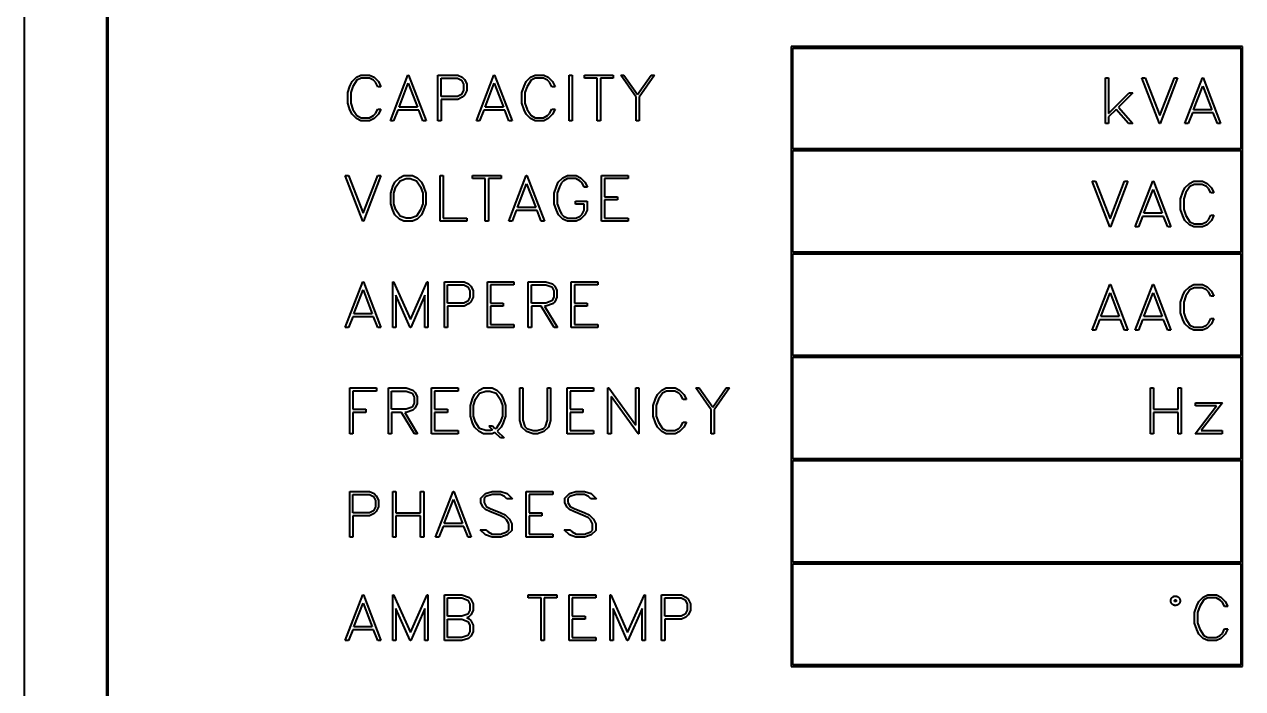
# Model space of a CAD drawing. Header units: millimetres. Extents: x 0 to 5887, y 0 to 4158.
# Drawn here: x 4917 to 4991.1, y 1645.1 to 1685.5 of the extents above; entities that cross this region are included whole.
import ezdxf

# ---------------------------------------------------------------- set-up
doc = ezdxf.new("R2010")
doc.units = ezdxf.units.MM
doc.header["$LTSCALE"] = 7
doc.layers.add('가시적인 것(ISO)', color=3, linetype='Continuous', lineweight=40)

msp = doc.modelspace()

# ---------------------------------------------------------------- linework, layer by layer
at = {"layer": '가시적인 것(ISO)'}
for p, q in [((4917.0357, 1605.9081), (4917.0357, 1725.9081)), ((4922.0357, 1717.5131), (4922.0357, 1614.3032)), ((4922.1357, 1614.4021), (4922.1357, 1717.4142)), ((4963.6474, 1684.1569), (4963.6474, 1646.4359)), ((4991.1004, 1684.1569), (4963.6474, 1684.1569)), ((4963.7474, 1677.9201), (4963.7474, 1684.0569)), ((4963.7474, 1684.0569), (4991.0004, 1684.0569)), ((4991.0004, 1684.0569), (4991.0004, 1677.9201)), ((4991.1004, 1646.4359), (4991.1004, 1684.1569)), ((4936.8259, 1681.7454), (4936.9553, 1682.0146)), ((4936.9553, 1682.0146), (4937.2219, 1682.2787)), ((4937.2581, 1682.1026), (4937.0071, 1681.7195)), ((4937.2219, 1682.2787), (4937.4911, 1682.4133)), ((4937.5066, 1682.2243), (4937.2581, 1682.1026)), ((4937.4911, 1682.4133), (4938.0243, 1682.4133)), ((4938.0114, 1682.2243), (4937.5066, 1682.2243)), ((4938.2573, 1682.0975), (4938.0114, 1682.2243)), ((4938.0243, 1682.4133), (4938.2961, 1682.2787)), ((4938.3815, 1681.9758), (4938.2573, 1682.0975)), ((4938.2961, 1682.2787), (4938.5627, 1682.012)), ((4938.5627, 1682.012), (4938.7155, 1681.704)), ((4939.2927, 1679.6306), (4940.3566, 1682.4133)), ((4940.3566, 1682.4133), (4940.3954, 1682.4133)), ((4940.3954, 1682.4133), (4941.4567, 1679.6306)), ((4942.1814, 1682.4133), (4943.3851, 1682.4133)), ((4942.1814, 1679.6306), (4942.1814, 1682.4133)), ((4942.3704, 1682.2243), (4943.3695, 1682.2243)), ((4942.3704, 1681.1164), (4942.3704, 1682.2243)), ((4943.3695, 1682.2243), (4943.6155, 1682.1026)), ((4943.3851, 1682.4133), (4943.6569, 1682.2787)), ((4943.6155, 1682.1026), (4943.7371, 1681.8567)), ((4943.6569, 1682.2787), (4943.7941, 1682.1441)), ((4943.7941, 1682.1441), (4943.9261, 1681.8723)), ((4944.5214, 1679.6306), (4945.5853, 1682.4133)), ((4945.5853, 1682.4133), (4945.6241, 1682.4133)), ((4945.6241, 1682.4133), (4946.6854, 1679.6306)), ((4947.4153, 1681.7454), (4947.5448, 1682.0146)), ((4947.5448, 1682.0146), (4947.8114, 1682.2787)), ((4947.8476, 1682.1026), (4947.5965, 1681.7195)), ((4947.8114, 1682.2787), (4948.0806, 1682.4133)), ((4948.0961, 1682.2243), (4947.8476, 1682.1026)), ((4948.0806, 1682.4133), (4948.6138, 1682.4133)), ((4948.6009, 1682.2243), (4948.0961, 1682.2243)), ((4948.8468, 1682.0975), (4948.6009, 1682.2243)), ((4948.6138, 1682.4133), (4948.8856, 1682.2787)), ((4948.971, 1681.9758), (4948.8468, 1682.0975)), ((4948.8856, 1682.2787), (4949.1522, 1682.012)), ((4949.1522, 1682.012), (4949.3049, 1681.704)), ((4950.1565, 1682.4133), (4950.3455, 1682.4133)), ((4950.1565, 1679.6306), (4950.1565, 1682.4133)), ((4950.3455, 1682.4133), (4950.3455, 1679.6306)), ((4951.091, 1682.4133), (4952.833, 1682.4133)), ((4951.091, 1682.2243), (4951.091, 1682.4133)), ((4951.8675, 1682.2243), (4951.091, 1682.2243)), ((4951.8675, 1679.6306), (4951.8675, 1682.2243)), ((4952.833, 1682.2243), (4952.0565, 1682.2243)), ((4952.0565, 1682.2243), (4952.0565, 1679.6306)), ((4952.833, 1682.4133), (4952.833, 1682.2243)), ((4953.2886, 1682.4133), (4953.4905, 1682.4133)), ((4954.223, 1681.075), (4953.2886, 1682.4133)), ((4953.4905, 1682.4133), (4954.3188, 1681.2329)), ((4954.3188, 1681.2329), (4955.1445, 1682.4133)), ((4955.3465, 1682.4133), (4954.412, 1681.075)), ((4955.1445, 1682.4133), (4955.3465, 1682.4133)), ((4982.7646, 1682.2403), (4982.9536, 1682.2403)), ((4982.7646, 1679.4577), (4982.7646, 1682.2403)), ((4982.9536, 1682.2403), (4982.9536, 1680.0763)), ((4984.9778, 1682.2403), (4985.1719, 1682.2403)), ((4986.0416, 1679.4577), (4984.9778, 1682.2403)), ((4985.1719, 1682.2403), (4986.0597, 1679.9573)), ((4986.0597, 1679.9573), (4986.9502, 1682.2403)), ((4987.1417, 1682.2403), (4986.0804, 1679.4577)), ((4986.9502, 1682.2403), (4987.1417, 1682.2403)), ((4987.5921, 1679.4577), (4988.656, 1682.2403)), ((4988.656, 1682.2403), (4988.6948, 1682.2403)), ((4988.6948, 1682.2403), (4989.7561, 1679.4577)), ((4936.6913, 1681.3494), (4936.8259, 1681.7454)), ((4936.6913, 1680.6945), (4936.6913, 1681.3494)), ((4937.0071, 1681.7195), (4936.8802, 1681.3416)), ((4936.8802, 1681.3416), (4936.8802, 1680.7023)), ((4938.5187, 1681.704), (4938.3815, 1681.9758)), ((4938.7155, 1681.704), (4938.5187, 1681.704)), ((4939.813, 1680.4667), (4940.3747, 1681.9111)), ((4940.3747, 1681.9111), (4940.9364, 1680.4667)), ((4943.7371, 1681.484), (4943.6155, 1681.2381)), ((4943.7371, 1681.8567), (4943.7371, 1681.484)), ((4943.9261, 1681.4685), (4943.7941, 1681.1967)), ((4943.9261, 1681.8723), (4943.9261, 1681.4685)), ((4945.0417, 1680.4667), (4945.6034, 1681.9111)), ((4945.6034, 1681.9111), (4946.1651, 1680.4667)), ((4947.2807, 1681.3494), (4947.4153, 1681.7454)), ((4947.2807, 1680.6945), (4947.2807, 1681.3494)), ((4947.5965, 1681.7195), (4947.4697, 1681.3416)), ((4947.4697, 1681.3416), (4947.4697, 1680.7023)), ((4949.1082, 1681.704), (4948.971, 1681.9758)), ((4949.3049, 1681.704), (4949.1082, 1681.704)), ((4982.9536, 1680.0763), (4984.209, 1681.3317)), ((4984.4212, 1681.3317), (4983.5437, 1680.4542)), ((4984.209, 1681.3317), (4984.4212, 1681.3317)), ((4988.1124, 1680.2938), (4988.6741, 1681.7381)), ((4988.6741, 1681.7381), (4989.2358, 1680.2938)), ((4936.8259, 1680.2985), (4936.6913, 1680.6945)), ((4936.8802, 1680.7023), (4937.0071, 1680.3244)), ((4943.3695, 1681.1164), (4942.3704, 1681.1164)), ((4942.3704, 1680.9275), (4942.3704, 1679.6306)), ((4943.3851, 1680.9275), (4942.3704, 1680.9275)), ((4943.6155, 1681.2381), (4943.3695, 1681.1164)), ((4943.6569, 1681.0621), (4943.3851, 1680.9275)), ((4943.7941, 1681.1967), (4943.6569, 1681.0621)), ((4947.4153, 1680.2985), (4947.2807, 1680.6945)), ((4947.4697, 1680.7023), (4947.5965, 1680.3244)), ((4954.223, 1679.6306), (4954.223, 1681.075)), ((4954.412, 1681.075), (4954.412, 1679.6306)), ((4936.9553, 1680.0293), (4936.8259, 1680.2985)), ((4937.2219, 1679.7652), (4936.9553, 1680.0293)), ((4937.0071, 1680.3244), (4937.2581, 1679.9438)), ((4937.2581, 1679.9438), (4937.5066, 1679.8196)), ((4937.5066, 1679.8196), (4938.0114, 1679.8196)), ((4938.0114, 1679.8196), (4938.2573, 1679.9464)), ((4938.2573, 1679.9464), (4938.3815, 1680.0681)), ((4938.5627, 1680.0319), (4938.2961, 1679.7652)), ((4938.3815, 1680.0681), (4938.5187, 1680.3399)), ((4938.5187, 1680.3399), (4938.7155, 1680.3399)), ((4938.7155, 1680.3399), (4938.5627, 1680.0319)), ((4939.7431, 1680.2778), (4939.4868, 1679.6306)), ((4941.0089, 1680.2778), (4939.7431, 1680.2778)), ((4940.9364, 1680.4667), (4939.813, 1680.4667)), ((4941.2651, 1679.6306), (4941.0089, 1680.2778)), ((4944.9718, 1680.2778), (4944.7156, 1679.6306)), ((4946.2376, 1680.2778), (4944.9718, 1680.2778)), ((4946.1651, 1680.4667), (4945.0417, 1680.4667)), ((4946.4938, 1679.6306), (4946.2376, 1680.2778)), ((4947.5448, 1680.0293), (4947.4153, 1680.2985)), ((4947.8114, 1679.7652), (4947.5448, 1680.0293)), ((4947.5965, 1680.3244), (4947.8476, 1679.9438)), ((4947.8476, 1679.9438), (4948.0961, 1679.8196)), ((4948.0961, 1679.8196), (4948.6009, 1679.8196)), ((4948.6009, 1679.8196), (4948.8468, 1679.9464)), ((4948.8468, 1679.9464), (4948.971, 1680.0681)), ((4949.1522, 1680.0319), (4948.8856, 1679.7652)), ((4948.971, 1680.0681), (4949.1082, 1680.3399)), ((4949.1082, 1680.3399), (4949.3049, 1680.3399)), ((4949.3049, 1680.3399), (4949.1522, 1680.0319)), ((4983.4117, 1680.3248), (4982.9536, 1679.8641)), ((4982.9536, 1679.8641), (4982.9536, 1679.4577)), ((4984.165, 1679.4577), (4983.4117, 1680.3248)), ((4983.5437, 1680.4542), (4984.416, 1679.4577)), ((4988.0425, 1680.1048), (4987.7863, 1679.4577)), ((4989.3083, 1680.1048), (4988.0425, 1680.1048)), ((4989.2358, 1680.2938), (4988.1124, 1680.2938)), ((4989.5645, 1679.4577), (4989.3083, 1680.1048)), ((4937.4911, 1679.6306), (4937.2219, 1679.7652)), ((4938.0243, 1679.6306), (4937.4911, 1679.6306)), ((4938.2961, 1679.7652), (4938.0243, 1679.6306)), ((4939.4868, 1679.6306), (4939.2927, 1679.6306)), ((4941.4567, 1679.6306), (4941.2651, 1679.6306)), ((4942.3704, 1679.6306), (4942.1814, 1679.6306)), ((4944.7156, 1679.6306), (4944.5214, 1679.6306)), ((4946.6854, 1679.6306), (4946.4938, 1679.6306)), ((4948.0806, 1679.6306), (4947.8114, 1679.7652)), ((4948.6138, 1679.6306), (4948.0806, 1679.6306)), ((4948.8856, 1679.7652), (4948.6138, 1679.6306)), ((4950.3455, 1679.6306), (4950.1565, 1679.6306)), ((4952.0565, 1679.6306), (4951.8675, 1679.6306)), ((4954.412, 1679.6306), (4954.223, 1679.6306)), ((4982.9536, 1679.4577), (4982.7646, 1679.4577)), ((4984.416, 1679.4577), (4984.165, 1679.4577)), ((4986.0804, 1679.4577), (4986.0416, 1679.4577)), ((4987.7863, 1679.4577), (4987.5921, 1679.4577)), ((4989.7561, 1679.4577), (4989.5645, 1679.4577)), ((4991.0004, 1677.9201), (4963.7474, 1677.9201)), ((4963.7474, 1671.6333), (4963.7474, 1677.8201)), ((4963.7474, 1677.8201), (4991.0004, 1677.8201)), ((4991.0004, 1677.8201), (4991.0004, 1671.6333)), ((4936.5463, 1676.2994), (4936.7404, 1676.2994)), ((4937.6102, 1673.5168), (4936.5463, 1676.2994)), ((4936.7404, 1676.2994), (4937.6283, 1674.0163)), ((4937.6283, 1674.0163), (4938.5187, 1676.2994)), ((4938.7103, 1676.2994), (4937.649, 1673.5168)), ((4938.5187, 1676.2994), (4938.7103, 1676.2994)), ((4939.5671, 1675.9008), (4939.8363, 1676.1648)), ((4939.8363, 1676.1648), (4940.1055, 1676.2994)), ((4939.8725, 1675.9836), (4940.2478, 1676.1104)), ((4940.1055, 1676.2994), (4940.6387, 1676.2994)), ((4940.2478, 1676.1104), (4940.4989, 1676.1104)), ((4940.4989, 1676.1104), (4940.8742, 1675.9836)), ((4940.6387, 1676.2994), (4940.9105, 1676.1648)), ((4940.9105, 1676.1648), (4941.1771, 1675.9008)), ((4942.3109, 1676.2994), (4942.4998, 1676.2994)), ((4942.3109, 1673.5168), (4942.3109, 1676.2994)), ((4942.4998, 1676.2994), (4942.4998, 1673.7057)), ((4944.2807, 1676.2994), (4946.0227, 1676.2994)), ((4944.2807, 1676.1104), (4944.2807, 1676.2994)), ((4945.0572, 1676.1104), (4944.2807, 1676.1104)), ((4945.0572, 1673.5168), (4945.0572, 1676.1104)), ((4946.0227, 1676.1104), (4945.2462, 1676.1104)), ((4945.2462, 1676.1104), (4945.2462, 1673.5168)), ((4946.0227, 1676.2994), (4946.0227, 1676.1104)), ((4946.4887, 1673.5168), (4947.5525, 1676.2994)), ((4947.5525, 1676.2994), (4947.5914, 1676.2994)), ((4947.5914, 1676.2994), (4948.6526, 1673.5168)), ((4949.4887, 1675.9008), (4949.7786, 1676.1648)), ((4949.7786, 1676.1648), (4950.0478, 1676.2994)), ((4950.0634, 1676.1104), (4949.8149, 1675.9836)), ((4950.0478, 1676.2994), (4950.5811, 1676.2994)), ((4950.5681, 1676.1104), (4950.0634, 1676.1104)), ((4950.814, 1675.9836), (4950.5681, 1676.1104)), ((4950.5811, 1676.2994), (4950.8528, 1676.1648)), ((4950.8528, 1676.1648), (4951.1195, 1675.8982)), ((4952.1238, 1676.2994), (4953.739, 1676.2994)), ((4952.1238, 1673.5168), (4952.1238, 1676.2994)), ((4952.3127, 1676.1104), (4952.3127, 1675.0026)), ((4953.739, 1676.1104), (4952.3127, 1676.1104)), ((4953.739, 1676.2994), (4953.739, 1676.1104)), ((4939.3056, 1675.2355), (4939.4402, 1675.6316)), ((4939.4402, 1675.6316), (4939.5671, 1675.9008)), ((4939.4946, 1675.2278), (4939.6214, 1675.6057)), ((4939.6214, 1675.6057), (4939.8725, 1675.9836)), ((4940.8742, 1675.9836), (4941.1279, 1675.6057)), ((4941.1279, 1675.6057), (4941.2522, 1675.2278)), ((4941.1771, 1675.9008), (4941.3065, 1675.6316)), ((4941.3065, 1675.6316), (4941.4411, 1675.2355)), ((4947.009, 1674.3528), (4947.5707, 1675.7972)), ((4947.5707, 1675.7972), (4948.1324, 1674.3528)), ((4949.248, 1675.2355), (4949.3826, 1675.6316)), ((4949.3826, 1675.6316), (4949.4887, 1675.9008)), ((4949.5638, 1675.6108), (4949.4369, 1675.2278)), ((4949.6932, 1675.8619), (4949.5638, 1675.6108)), ((4949.8149, 1675.9836), (4949.6932, 1675.8619)), ((4950.9383, 1675.8619), (4950.814, 1675.9836)), ((4951.0755, 1675.5901), (4950.9383, 1675.8619)), ((4951.2722, 1675.5901), (4951.0755, 1675.5901)), ((4951.1195, 1675.8982), (4951.2722, 1675.5901)), ((4981.9561, 1675.9535), (4982.1502, 1675.9535)), ((4983.02, 1673.1708), (4981.9561, 1675.9535)), ((4982.1502, 1675.9535), (4983.0381, 1673.6704)), ((4983.0381, 1673.6704), (4983.9285, 1675.9535)), ((4984.1201, 1675.9535), (4983.0588, 1673.1708)), ((4983.9285, 1675.9535), (4984.1201, 1675.9535)), ((4984.5705, 1673.1708), (4985.6343, 1675.9535)), ((4985.0908, 1674.0069), (4985.6525, 1675.4513)), ((4985.6343, 1675.9535), (4985.6732, 1675.9535)), ((4985.6525, 1675.4513), (4986.2142, 1674.0069)), ((4985.6732, 1675.9535), (4986.7344, 1673.1708)), ((4987.4644, 1675.2856), (4987.5938, 1675.5548)), ((4987.5938, 1675.5548), (4987.8604, 1675.8189)), ((4987.8967, 1675.6428), (4987.6456, 1675.2597)), ((4987.8604, 1675.8189), (4988.1296, 1675.9535)), ((4988.1452, 1675.7645), (4987.8967, 1675.6428)), ((4988.1296, 1675.9535), (4988.6629, 1675.9535)), ((4988.6499, 1675.7645), (4988.1452, 1675.7645)), ((4988.8958, 1675.6377), (4988.6499, 1675.7645)), ((4988.6629, 1675.9535), (4988.9347, 1675.8189)), ((4989.0201, 1675.516), (4988.8958, 1675.6377)), ((4988.9347, 1675.8189), (4989.2013, 1675.5522)), ((4989.1573, 1675.2442), (4989.0201, 1675.516)), ((4989.2013, 1675.5522), (4989.354, 1675.2442)), ((4939.3056, 1674.5806), (4939.3056, 1675.2355)), ((4939.4946, 1674.5884), (4939.4946, 1675.2278)), ((4941.2522, 1675.2278), (4941.2522, 1674.5884)), ((4941.4411, 1675.2355), (4941.4411, 1674.5806)), ((4949.248, 1674.5806), (4949.248, 1675.2355)), ((4949.4369, 1675.2278), (4949.4369, 1674.5884)), ((4950.5448, 1674.7437), (4951.2541, 1674.7437)), ((4950.5448, 1674.5547), (4950.5448, 1674.7437)), ((4951.2541, 1674.7437), (4951.2541, 1674.1872)), ((4952.3127, 1675.0026), (4953.0893, 1675.0026)), ((4952.3127, 1674.8136), (4952.3127, 1673.7057)), ((4953.0893, 1674.8136), (4952.3127, 1674.8136)), ((4953.0893, 1675.0026), (4953.0893, 1674.8136)), ((4987.3298, 1674.8896), (4987.4644, 1675.2856)), ((4987.3298, 1674.2347), (4987.3298, 1674.8896)), ((4987.6456, 1675.2597), (4987.5188, 1674.8818)), ((4987.5188, 1674.8818), (4987.5188, 1674.2425)), ((4989.354, 1675.2442), (4989.1573, 1675.2442)), ((4939.4402, 1674.1846), (4939.3056, 1674.5806)), ((4939.5671, 1673.9154), (4939.4402, 1674.1846)), ((4939.6214, 1674.2105), (4939.4946, 1674.5884)), ((4939.8363, 1673.6514), (4939.5671, 1673.9154)), ((4939.8725, 1673.8326), (4939.6214, 1674.2105)), ((4941.1279, 1674.2105), (4940.8742, 1673.8326)), ((4941.1771, 1673.9154), (4940.9105, 1673.6514)), ((4941.2522, 1674.5884), (4941.1279, 1674.2105)), ((4941.3065, 1674.1846), (4941.1771, 1673.9154)), ((4941.4411, 1674.5806), (4941.3065, 1674.1846)), ((4946.9391, 1674.1639), (4946.6828, 1673.5168)), ((4948.2048, 1674.1639), (4946.9391, 1674.1639)), ((4948.1324, 1674.3528), (4947.009, 1674.3528)), ((4948.4611, 1673.5168), (4948.2048, 1674.1639)), ((4949.3826, 1674.1846), (4949.248, 1674.5806)), ((4949.5094, 1673.9154), (4949.3826, 1674.1846)), ((4949.4369, 1674.5884), (4949.5638, 1674.2053)), ((4949.7786, 1673.6514), (4949.5094, 1673.9154)), ((4949.5638, 1674.2053), (4949.6932, 1673.9542)), ((4949.6932, 1673.9542), (4949.8149, 1673.8326)), ((4951.0651, 1674.5547), (4950.5448, 1674.5547)), ((4950.8166, 1673.8326), (4950.9383, 1673.9568)), ((4951.1195, 1673.918), (4950.8528, 1673.6514)), ((4950.9383, 1673.9568), (4951.0651, 1674.2027)), ((4951.0651, 1674.2027), (4951.0651, 1674.5547)), ((4951.2541, 1674.1872), (4951.1195, 1673.918)), ((4986.2142, 1674.0069), (4985.0908, 1674.0069)), ((4987.4644, 1673.8387), (4987.3298, 1674.2347)), ((4987.5188, 1674.2425), (4987.6456, 1673.8646)), ((4987.6456, 1673.8646), (4987.8967, 1673.484)), ((4989.0201, 1673.6083), (4989.1573, 1673.8801)), ((4989.1573, 1673.8801), (4989.354, 1673.8801)), ((4989.354, 1673.8801), (4989.2013, 1673.5721)), ((4937.649, 1673.5168), (4937.6102, 1673.5168)), ((4940.1055, 1673.5168), (4939.8363, 1673.6514)), ((4940.2478, 1673.7057), (4939.8725, 1673.8326)), ((4940.6387, 1673.5168), (4940.1055, 1673.5168)), ((4940.53, 1673.7057), (4940.2478, 1673.7057)), ((4940.8742, 1673.8326), (4940.53, 1673.7057)), ((4940.9105, 1673.6514), (4940.6387, 1673.5168)), ((4943.9261, 1673.5168), (4942.3109, 1673.5168)), ((4942.4998, 1673.7057), (4943.9261, 1673.7057)), ((4943.9261, 1673.7057), (4943.9261, 1673.5168)), ((4945.2462, 1673.5168), (4945.0572, 1673.5168)), ((4946.6828, 1673.5168), (4946.4887, 1673.5168)), ((4948.6526, 1673.5168), (4948.4611, 1673.5168)), ((4950.0478, 1673.5168), (4949.7786, 1673.6514)), ((4949.8149, 1673.8326), (4950.0659, 1673.7057)), ((4950.5836, 1673.5168), (4950.0478, 1673.5168)), ((4950.0659, 1673.7057), (4950.5681, 1673.7057)), ((4950.5681, 1673.7057), (4950.8166, 1673.8326)), ((4950.8528, 1673.6514), (4950.5836, 1673.5168)), ((4953.739, 1673.5168), (4952.1238, 1673.5168)), ((4952.3127, 1673.7057), (4953.739, 1673.7057)), ((4953.739, 1673.7057), (4953.739, 1673.5168)), ((4983.0588, 1673.1708), (4983.02, 1673.1708)), ((4984.7646, 1673.1708), (4984.5705, 1673.1708)), ((4985.0209, 1673.818), (4984.7646, 1673.1708)), ((4986.2866, 1673.818), (4985.0209, 1673.818)), ((4986.5429, 1673.1708), (4986.2866, 1673.818)), ((4986.7344, 1673.1708), (4986.5429, 1673.1708)), ((4987.5938, 1673.5695), (4987.4644, 1673.8387)), ((4987.8604, 1673.3054), (4987.5938, 1673.5695)), ((4988.1296, 1673.1708), (4987.8604, 1673.3054)), ((4987.8967, 1673.484), (4988.1452, 1673.3598)), ((4988.6629, 1673.1708), (4988.1296, 1673.1708)), ((4988.1452, 1673.3598), (4988.6499, 1673.3598)), ((4988.6499, 1673.3598), (4988.8958, 1673.4866)), ((4988.9347, 1673.3054), (4988.6629, 1673.1708)), ((4988.8958, 1673.4866), (4989.0201, 1673.6083)), ((4989.2013, 1673.5721), (4988.9347, 1673.3054)), ((4991.0004, 1671.6333), (4963.7474, 1671.6333)), ((4963.7474, 1665.3464), (4963.7474, 1671.5333)), ((4963.7474, 1671.5333), (4991.0004, 1671.5333)), ((4991.0004, 1671.5333), (4991.0004, 1665.3464)), ((4936.5463, 1667.057), (4937.6102, 1669.8396)), ((4937.6102, 1669.8396), (4937.649, 1669.8396)), ((4937.649, 1669.8396), (4938.7103, 1667.057)), ((4939.4351, 1669.8396), (4939.4816, 1669.8396)), ((4939.4351, 1667.057), (4939.4351, 1669.8396)), ((4939.4816, 1669.8396), (4940.5041, 1667.5488)), ((4940.5041, 1667.5488), (4941.524, 1669.8396)), ((4941.524, 1669.8396), (4941.5706, 1669.8396)), ((4941.5706, 1669.8396), (4941.5706, 1667.057)), ((4942.5697, 1669.8396), (4943.7733, 1669.8396)), ((4942.5697, 1667.057), (4942.5697, 1669.8396)), ((4942.7587, 1669.6506), (4943.7578, 1669.6506)), ((4942.7587, 1668.5428), (4942.7587, 1669.6506)), ((4943.7578, 1669.6506), (4944.0037, 1669.529)), ((4943.7733, 1669.8396), (4944.0451, 1669.705)), ((4944.0037, 1669.529), (4944.1254, 1669.2831)), ((4944.0451, 1669.705), (4944.1823, 1669.5704)), ((4944.1823, 1669.5704), (4944.3143, 1669.2986)), ((4945.1841, 1669.8396), (4946.7993, 1669.8396)), ((4945.1841, 1667.057), (4945.1841, 1669.8396)), ((4945.373, 1669.6506), (4945.373, 1668.5428)), ((4946.7993, 1669.6506), (4945.373, 1669.6506)), ((4946.7993, 1669.8396), (4946.7993, 1669.6506)), ((4947.6716, 1669.8396), (4948.7432, 1669.8396)), ((4947.6716, 1667.057), (4947.6716, 1669.8396)), ((4947.8606, 1669.6506), (4948.7329, 1669.6506)), ((4947.8606, 1668.5428), (4947.8606, 1669.6506)), ((4948.7329, 1669.6506), (4949.1056, 1669.5238)), ((4948.7432, 1669.8396), (4949.1419, 1669.705)), ((4949.1056, 1669.5238), (4949.2273, 1669.2831)), ((4949.1419, 1669.705), (4949.2842, 1669.5704)), ((4949.2842, 1669.5704), (4949.4162, 1669.2986)), ((4950.286, 1669.8396), (4951.9012, 1669.8396)), ((4950.286, 1667.057), (4950.286, 1669.8396)), ((4950.4749, 1669.6506), (4950.4749, 1668.5428)), ((4951.9012, 1669.6506), (4950.4749, 1669.6506)), ((4951.9012, 1669.8396), (4951.9012, 1669.6506)), ((4981.9561, 1666.884), (4983.02, 1669.6666)), ((4983.02, 1669.6666), (4983.0588, 1669.6666)), ((4983.0588, 1669.6666), (4984.1201, 1666.884)), ((4984.5705, 1666.884), (4985.6343, 1669.6666)), ((4985.6343, 1669.6666), (4985.6732, 1669.6666)), ((4985.6732, 1669.6666), (4986.7344, 1666.884)), ((4987.5938, 1669.268), (4987.8604, 1669.532)), ((4987.8604, 1669.532), (4988.1296, 1669.6666)), ((4988.1452, 1669.4777), (4987.8967, 1669.356)), ((4988.1296, 1669.6666), (4988.6629, 1669.6666)), ((4988.6499, 1669.4777), (4988.1452, 1669.4777)), ((4988.8958, 1669.3508), (4988.6499, 1669.4777)), ((4988.6629, 1669.6666), (4988.9347, 1669.532)), ((4988.9347, 1669.532), (4989.2013, 1669.2654)), ((4937.0666, 1667.893), (4937.6283, 1669.3374)), ((4937.6283, 1669.3374), (4938.19, 1667.893)), ((4939.624, 1669.019), (4939.624, 1667.057)), ((4940.4834, 1667.057), (4939.624, 1669.019)), ((4941.3816, 1669.019), (4940.5222, 1667.057)), ((4941.3816, 1667.057), (4941.3816, 1669.019)), ((4944.1254, 1668.9103), (4944.0037, 1668.6644)), ((4944.1254, 1669.2831), (4944.1254, 1668.9103)), ((4944.3143, 1668.8948), (4944.1823, 1668.623)), ((4944.3143, 1669.2986), (4944.3143, 1668.8948)), ((4949.2273, 1668.9103), (4949.1056, 1668.6696)), ((4949.2273, 1669.2831), (4949.2273, 1668.9103)), ((4949.4162, 1668.8948), (4949.2842, 1668.623)), ((4949.4162, 1669.2986), (4949.4162, 1668.8948)), ((4982.4764, 1667.7201), (4983.0381, 1669.1645)), ((4983.0381, 1669.1645), (4983.5998, 1667.7201)), ((4985.0908, 1667.7201), (4985.6525, 1669.1645)), ((4985.6525, 1669.1645), (4986.2142, 1667.7201)), ((4987.3298, 1668.6028), (4987.4644, 1668.9988)), ((4987.4644, 1668.9988), (4987.5938, 1669.268)), ((4987.6456, 1668.9729), (4987.5188, 1668.595)), ((4987.8967, 1669.356), (4987.6456, 1668.9729)), ((4989.0201, 1669.2292), (4988.8958, 1669.3508)), ((4989.1573, 1668.9574), (4989.0201, 1669.2292)), ((4989.354, 1668.9574), (4989.1573, 1668.9574)), ((4989.2013, 1669.2654), (4989.354, 1668.9574)), ((4943.7578, 1668.5428), (4942.7587, 1668.5428)), ((4942.7587, 1668.3538), (4942.7587, 1667.057)), ((4943.7733, 1668.3538), (4942.7587, 1668.3538)), ((4944.0037, 1668.6644), (4943.7578, 1668.5428)), ((4944.0451, 1668.4884), (4943.7733, 1668.3538)), ((4944.1823, 1668.623), (4944.0451, 1668.4884)), ((4945.373, 1668.5428), (4946.1496, 1668.5428)), ((4945.373, 1668.3538), (4945.373, 1667.2459)), ((4946.1496, 1668.3538), (4945.373, 1668.3538)), ((4946.1496, 1668.5428), (4946.1496, 1668.3538)), ((4948.7329, 1668.5428), (4947.8606, 1668.5428)), ((4947.8606, 1668.3538), (4947.8606, 1667.057)), ((4948.4611, 1668.3538), (4947.8606, 1668.3538)), ((4949.2402, 1667.057), (4948.4611, 1668.3538)), ((4948.663, 1668.3538), (4949.4395, 1667.057)), ((4948.7432, 1668.3538), (4948.663, 1668.3538)), ((4949.1056, 1668.6696), (4948.7329, 1668.5428)), ((4949.1419, 1668.4884), (4948.7432, 1668.3538)), ((4949.2842, 1668.623), (4949.1419, 1668.4884)), ((4950.4749, 1668.5428), (4951.2515, 1668.5428)), ((4950.4749, 1668.3538), (4950.4749, 1667.2459)), ((4951.2515, 1668.3538), (4950.4749, 1668.3538)), ((4951.2515, 1668.5428), (4951.2515, 1668.3538)), ((4987.3298, 1667.9479), (4987.3298, 1668.6028)), ((4987.4644, 1667.5518), (4987.3298, 1667.9479)), ((4987.5188, 1668.595), (4987.5188, 1667.9556)), ((4987.5188, 1667.9556), (4987.6456, 1667.5777)), ((4936.9967, 1667.7041), (4936.7404, 1667.057)), ((4938.2625, 1667.7041), (4936.9967, 1667.7041)), ((4938.19, 1667.893), (4937.0666, 1667.893)), ((4938.5187, 1667.057), (4938.2625, 1667.7041)), ((4945.373, 1667.2459), (4946.7993, 1667.2459)), ((4946.7993, 1667.2459), (4946.7993, 1667.057)), ((4950.4749, 1667.2459), (4951.9012, 1667.2459)), ((4951.9012, 1667.2459), (4951.9012, 1667.057)), ((4982.4065, 1667.5311), (4982.1502, 1666.884)), ((4983.6723, 1667.5311), (4982.4065, 1667.5311)), ((4983.5998, 1667.7201), (4982.4764, 1667.7201)), ((4983.9285, 1666.884), (4983.6723, 1667.5311)), ((4985.0209, 1667.5311), (4984.7646, 1666.884)), ((4986.2866, 1667.5311), (4985.0209, 1667.5311)), ((4986.2142, 1667.7201), (4985.0908, 1667.7201)), ((4986.5429, 1666.884), (4986.2866, 1667.5311)), ((4987.5938, 1667.2826), (4987.4644, 1667.5518)), ((4987.8604, 1667.0186), (4987.5938, 1667.2826)), ((4987.6456, 1667.5777), (4987.8967, 1667.1972)), ((4987.8967, 1667.1972), (4988.1452, 1667.073)), ((4988.6499, 1667.073), (4988.8958, 1667.1998)), ((4988.8958, 1667.1998), (4989.0201, 1667.3215)), ((4989.2013, 1667.2852), (4988.9347, 1667.0186)), ((4989.0201, 1667.3215), (4989.1573, 1667.5932)), ((4989.1573, 1667.5932), (4989.354, 1667.5932)), ((4989.354, 1667.5932), (4989.2013, 1667.2852)), ((4936.7404, 1667.057), (4936.5463, 1667.057)), ((4938.7103, 1667.057), (4938.5187, 1667.057)), ((4939.624, 1667.057), (4939.4351, 1667.057)), ((4940.5222, 1667.057), (4940.4834, 1667.057)), ((4941.5706, 1667.057), (4941.3816, 1667.057)), ((4942.7587, 1667.057), (4942.5697, 1667.057)), ((4946.7993, 1667.057), (4945.1841, 1667.057)), ((4947.8606, 1667.057), (4947.6716, 1667.057)), ((4949.4395, 1667.057), (4949.2402, 1667.057)), ((4951.9012, 1667.057), (4950.286, 1667.057)), ((4982.1502, 1666.884), (4981.9561, 1666.884)), ((4984.1201, 1666.884), (4983.9285, 1666.884)), ((4984.7646, 1666.884), (4984.5705, 1666.884)), ((4986.7344, 1666.884), (4986.5429, 1666.884)), ((4988.1296, 1666.884), (4987.8604, 1667.0186)), ((4988.6629, 1666.884), (4988.1296, 1666.884)), ((4988.1452, 1667.073), (4988.6499, 1667.073)), ((4988.9347, 1667.0186), (4988.6629, 1666.884)), ((4991.0004, 1665.3464), (4963.7474, 1665.3464)), ((4963.7474, 1659.0596), (4963.7474, 1665.2464)), ((4963.7474, 1665.2464), (4991.0004, 1665.2464)), ((4991.0004, 1665.2464), (4991.0004, 1659.0596)), ((4936.8207, 1663.3798), (4938.4359, 1663.3798)), ((4936.8207, 1660.5972), (4936.8207, 1663.3798)), ((4938.4359, 1663.1908), (4937.0096, 1663.1908)), ((4937.0096, 1663.1908), (4937.0096, 1662.083)), ((4938.4359, 1663.3798), (4938.4359, 1663.1908)), ((4939.1762, 1663.3798), (4940.2478, 1663.3798)), ((4939.1762, 1660.5972), (4939.1762, 1663.3798)), ((4939.3652, 1663.1908), (4940.2375, 1663.1908)), ((4939.3652, 1662.083), (4939.3652, 1663.1908)), ((4940.2375, 1663.1908), (4940.6102, 1663.064)), ((4940.2478, 1663.3798), (4940.6465, 1663.2452)), ((4940.6102, 1663.064), (4940.7319, 1662.8233)), ((4940.6465, 1663.2452), (4940.7888, 1663.1106)), ((4940.7319, 1662.8233), (4940.7319, 1662.4505)), ((4940.7888, 1663.1106), (4940.9208, 1662.8388)), ((4940.9208, 1662.8388), (4940.9208, 1662.435)), ((4941.7906, 1663.3798), (4943.4058, 1663.3798)), ((4941.7906, 1660.5972), (4941.7906, 1663.3798)), ((4941.9795, 1663.1908), (4941.9795, 1662.083)), ((4943.4058, 1663.1908), (4941.9795, 1663.1908)), ((4943.4058, 1663.3798), (4943.4058, 1663.1908)), ((4944.2833, 1662.712), (4944.4101, 1662.9812)), ((4944.4101, 1662.9812), (4944.6793, 1663.2452)), ((4944.4645, 1662.6861), (4944.7156, 1663.064)), ((4944.6793, 1663.2452), (4944.9485, 1663.3798)), ((4944.7156, 1663.064), (4945.0909, 1663.1908)), ((4944.9485, 1663.3798), (4945.4817, 1663.3798)), ((4945.0909, 1663.1908), (4945.342, 1663.1908)), ((4945.342, 1663.1908), (4945.7173, 1663.064)), ((4945.4817, 1663.3798), (4945.7535, 1663.2452)), ((4945.7173, 1663.064), (4945.971, 1662.6861)), ((4945.7535, 1663.2452), (4946.0202, 1662.9812)), ((4946.0202, 1662.9812), (4946.1496, 1662.712)), ((4947.1539, 1663.3798), (4947.3429, 1663.3798)), ((4947.1539, 1661.3996), (4947.1539, 1663.3798)), ((4947.3429, 1663.3798), (4947.3429, 1661.4099)), ((4948.8416, 1663.3798), (4949.0306, 1663.3798)), ((4948.8416, 1661.4099), (4948.8416, 1663.3798)), ((4949.0306, 1663.3798), (4949.0306, 1661.3996)), ((4950.0297, 1663.3798), (4951.6449, 1663.3798)), ((4950.0297, 1660.5972), (4950.0297, 1663.3798)), ((4950.2187, 1663.1908), (4950.2187, 1662.083)), ((4951.6449, 1663.1908), (4950.2187, 1663.1908)), ((4951.6449, 1663.3798), (4951.6449, 1663.1908)), ((4952.5172, 1663.3798), (4952.5612, 1663.3798)), ((4952.5172, 1660.5972), (4952.5172, 1663.3798)), ((4952.5612, 1663.3798), (4954.2049, 1661.1097)), ((4952.7062, 1662.8673), (4952.7062, 1660.5972)), ((4954.3499, 1660.5972), (4952.7062, 1662.8673)), ((4954.2049, 1663.3798), (4954.3939, 1663.3798)), ((4954.2049, 1661.1097), (4954.2049, 1663.3798)), ((4954.3939, 1663.3798), (4954.3939, 1660.5972)), ((4955.3982, 1662.712), (4955.5276, 1662.9812)), ((4955.5276, 1662.9812), (4955.7943, 1663.2452)), ((4955.8305, 1663.0692), (4955.5794, 1662.6861)), ((4955.7943, 1663.2452), (4956.0635, 1663.3798)), ((4956.079, 1663.1908), (4955.8305, 1663.0692)), ((4956.0635, 1663.3798), (4956.5967, 1663.3798)), ((4956.5837, 1663.1908), (4956.079, 1663.1908)), ((4956.8297, 1663.064), (4956.5837, 1663.1908)), ((4956.5967, 1663.3798), (4956.8685, 1663.2452)), ((4956.9539, 1662.9423), (4956.8297, 1663.064)), ((4956.8685, 1663.2452), (4957.1351, 1662.9786)), ((4957.0911, 1662.6705), (4956.9539, 1662.9423)), ((4957.1351, 1662.9786), (4957.2878, 1662.6705)), ((4957.8547, 1663.3798), (4958.0566, 1663.3798)), ((4958.7891, 1662.0415), (4957.8547, 1663.3798)), ((4958.0566, 1663.3798), (4958.8849, 1662.1994)), ((4958.8849, 1662.1994), (4959.7106, 1663.3798)), ((4959.9125, 1663.3798), (4958.9781, 1662.0415)), ((4959.7106, 1663.3798), (4959.9125, 1663.3798)), ((4985.4897, 1663.3798), (4985.6786, 1663.3798)), ((4985.4897, 1660.5972), (4985.4897, 1663.3798)), ((4985.6786, 1663.3798), (4985.6786, 1662.083)), ((4987.1773, 1663.3798), (4987.3663, 1663.3798)), ((4987.1773, 1662.083), (4987.1773, 1663.3798)), ((4987.3663, 1663.3798), (4987.3663, 1660.5972)), ((4937.0096, 1662.083), (4937.7862, 1662.083)), ((4937.7862, 1662.083), (4937.7862, 1661.894)), ((4940.2375, 1662.083), (4939.3652, 1662.083)), ((4940.6102, 1662.2098), (4940.2375, 1662.083)), ((4940.6465, 1662.0286), (4940.2478, 1661.894)), ((4940.7319, 1662.4505), (4940.6102, 1662.2098)), ((4940.7888, 1662.1632), (4940.6465, 1662.0286)), ((4940.9208, 1662.435), (4940.7888, 1662.1632)), ((4941.9795, 1662.083), (4942.7561, 1662.083)), ((4942.7561, 1662.083), (4942.7561, 1661.894)), ((4944.1487, 1662.3159), (4944.2833, 1662.712)), ((4944.1487, 1661.661), (4944.1487, 1662.3159)), ((4944.3376, 1662.3081), (4944.4645, 1662.6861)), ((4944.3376, 1661.6688), (4944.3376, 1662.3081)), ((4945.971, 1662.6861), (4946.0952, 1662.3081)), ((4946.0952, 1662.3081), (4946.0952, 1661.6688)), ((4946.1496, 1662.712), (4946.2842, 1662.3159)), ((4946.2842, 1662.3159), (4946.2842, 1661.661)), ((4950.2187, 1662.083), (4950.9952, 1662.083)), ((4950.9952, 1662.083), (4950.9952, 1661.894)), ((4955.2636, 1662.3159), (4955.3982, 1662.712)), ((4955.2636, 1661.661), (4955.2636, 1662.3159)), ((4955.5794, 1662.6861), (4955.4526, 1662.3081)), ((4955.4526, 1662.3081), (4955.4526, 1661.6688)), ((4957.2878, 1662.6705), (4957.0911, 1662.6705)), ((4958.7891, 1660.5972), (4958.7891, 1662.0415)), ((4958.9781, 1662.0415), (4958.9781, 1660.5972)), ((4985.6786, 1662.083), (4987.1773, 1662.083)), ((4988.2076, 1660.5972), (4989.5018, 1662.2823)), ((4988.236, 1662.4712), (4989.8797, 1662.4712)), ((4988.236, 1662.2823), (4988.236, 1662.4712)), ((4989.5018, 1662.2823), (4988.236, 1662.2823)), ((4989.8797, 1662.4712), (4988.5855, 1660.7861)), ((4937.0096, 1661.894), (4937.0096, 1660.5972)), ((4937.7862, 1661.894), (4937.0096, 1661.894)), ((4939.3652, 1661.894), (4939.3652, 1660.5972)), ((4939.9657, 1661.894), (4939.3652, 1661.894)), ((4940.7448, 1660.5972), (4939.9657, 1661.894)), ((4940.1676, 1661.894), (4940.9441, 1660.5972)), ((4940.2478, 1661.894), (4940.1676, 1661.894)), ((4941.9795, 1661.894), (4941.9795, 1660.7861)), ((4942.7561, 1661.894), (4941.9795, 1661.894)), ((4944.2833, 1661.265), (4944.1487, 1661.661)), ((4944.4645, 1661.2909), (4944.3376, 1661.6688)), ((4944.7156, 1660.913), (4944.4645, 1661.2909)), ((4945.971, 1661.2909), (4945.7173, 1660.913)), ((4946.0952, 1661.6688), (4945.971, 1661.2909)), ((4946.2842, 1661.661), (4946.1496, 1661.265)), ((4947.2859, 1661.001), (4947.1539, 1661.3996)), ((4947.3429, 1661.4099), (4947.4697, 1661.032)), ((4948.7148, 1661.032), (4948.8416, 1661.4099)), ((4949.0306, 1661.3996), (4948.896, 1661.001)), ((4950.2187, 1661.894), (4950.2187, 1660.7861)), ((4950.9952, 1661.894), (4950.2187, 1661.894)), ((4955.3982, 1661.265), (4955.2636, 1661.661)), ((4955.4526, 1661.6688), (4955.5794, 1661.2909)), ((4955.5794, 1661.2909), (4955.8305, 1660.9104)), ((4956.9539, 1661.0346), (4957.0911, 1661.3064)), ((4957.0911, 1661.3064), (4957.2878, 1661.3064)), ((4957.2878, 1661.3064), (4957.1351, 1660.9984)), ((4985.6786, 1661.894), (4985.6786, 1660.5972)), ((4987.1773, 1661.894), (4985.6786, 1661.894)), ((4987.1773, 1660.5972), (4987.1773, 1661.894)), ((4937.0096, 1660.5972), (4936.8207, 1660.5972)), ((4939.3652, 1660.5972), (4939.1762, 1660.5972)), ((4940.9441, 1660.5972), (4940.7448, 1660.5972)), ((4943.4058, 1660.5972), (4941.7906, 1660.5972)), ((4941.9795, 1660.7861), (4943.4058, 1660.7861)), ((4943.4058, 1660.7861), (4943.4058, 1660.5972)), ((4944.4101, 1660.9958), (4944.2833, 1661.265)), ((4944.6793, 1660.7318), (4944.4101, 1660.9958)), ((4944.9485, 1660.5972), (4944.6793, 1660.7318)), ((4945.0909, 1660.7861), (4944.7156, 1660.913)), ((4945.4817, 1660.5972), (4944.9485, 1660.5972)), ((4945.373, 1660.7861), (4945.0909, 1660.7861)), ((4945.2773, 1661.0476), (4945.4895, 1660.8301)), ((4945.4869, 1661.0476), (4945.2773, 1661.0476)), ((4945.4895, 1660.8301), (4945.373, 1660.7861)), ((4945.6422, 1660.6774), (4945.4817, 1660.5972)), ((4945.6474, 1660.8871), (4945.4869, 1661.0476)), ((4945.9839, 1660.3409), (4945.6422, 1660.6774)), ((4945.7173, 1660.913), (4945.6474, 1660.8871)), ((4946.0202, 1660.9984), (4945.7768, 1660.7576)), ((4945.7768, 1660.7576), (4946.1962, 1660.3409)), ((4946.1496, 1661.265), (4946.0202, 1660.9984)), ((4947.5577, 1660.7318), (4947.2859, 1661.001)), ((4947.4697, 1661.032), (4947.5862, 1660.913)), ((4947.9589, 1660.5972), (4947.5577, 1660.7318)), ((4947.5862, 1660.913), (4947.9667, 1660.7861)), ((4948.2255, 1660.5972), (4947.9589, 1660.5972)), ((4947.9667, 1660.7861), (4948.2178, 1660.7861)), ((4948.2178, 1660.7861), (4948.5957, 1660.913)), ((4948.6268, 1660.7318), (4948.2255, 1660.5972)), ((4948.5957, 1660.913), (4948.7148, 1661.032)), ((4948.896, 1661.001), (4948.6268, 1660.7318)), ((4951.6449, 1660.5972), (4950.0297, 1660.5972)), ((4950.2187, 1660.7861), (4951.6449, 1660.7861)), ((4951.6449, 1660.7861), (4951.6449, 1660.5972)), ((4952.7062, 1660.5972), (4952.5172, 1660.5972)), ((4954.3939, 1660.5972), (4954.3499, 1660.5972)), ((4955.5276, 1660.9958), (4955.3982, 1661.265)), ((4955.7943, 1660.7318), (4955.5276, 1660.9958)), ((4956.0635, 1660.5972), (4955.7943, 1660.7318)), ((4955.8305, 1660.9104), (4956.079, 1660.7861)), ((4956.5967, 1660.5972), (4956.0635, 1660.5972)), ((4956.079, 1660.7861), (4956.5837, 1660.7861)), ((4956.5837, 1660.7861), (4956.8297, 1660.913)), ((4956.8685, 1660.7318), (4956.5967, 1660.5972)), ((4956.8297, 1660.913), (4956.9539, 1661.0346)), ((4957.1351, 1660.9984), (4956.8685, 1660.7318)), ((4958.9781, 1660.5972), (4958.7891, 1660.5972)), ((4985.6786, 1660.5972), (4985.4897, 1660.5972)), ((4987.3663, 1660.5972), (4987.1773, 1660.5972)), ((4989.8513, 1660.5972), (4988.2076, 1660.5972)), ((4988.5855, 1660.7861), (4989.8513, 1660.7861)), ((4989.8513, 1660.7861), (4989.8513, 1660.5972)), ((4946.1962, 1660.3409), (4945.9839, 1660.3409)), ((4991.0004, 1659.0596), (4963.7474, 1659.0596)), ((4963.7474, 1652.7727), (4963.7474, 1658.9596)), ((4963.7474, 1658.9596), (4991.0004, 1658.9596)), ((4991.0004, 1658.9596), (4991.0004, 1652.7727)), ((4936.8207, 1657.0856), (4938.0243, 1657.0856)), ((4936.8207, 1654.303), (4936.8207, 1657.0856)), ((4937.0096, 1656.8967), (4938.0088, 1656.8967)), ((4937.0096, 1655.7888), (4937.0096, 1656.8967)), ((4938.0088, 1656.8967), (4938.2547, 1656.775)), ((4938.0243, 1657.0856), (4938.2961, 1656.951)), ((4938.2961, 1656.951), (4938.4333, 1656.8164)), ((4939.4351, 1657.0856), (4939.624, 1657.0856)), ((4939.4351, 1654.303), (4939.4351, 1657.0856)), ((4939.624, 1657.0856), (4939.624, 1655.7888)), ((4941.1227, 1657.0856), (4941.3117, 1657.0856)), ((4941.1227, 1655.7888), (4941.1227, 1657.0856)), ((4941.3117, 1657.0856), (4941.3117, 1654.303)), ((4942.0365, 1654.303), (4943.1003, 1657.0856)), ((4943.1003, 1657.0856), (4943.1392, 1657.0856)), ((4943.1392, 1657.0856), (4944.2004, 1654.303)), ((4944.7958, 1656.6792), (4945.0702, 1656.951)), ((4945.0702, 1656.951), (4945.4688, 1657.0856)), ((4945.4766, 1656.8967), (4945.0987, 1656.7698)), ((4945.4688, 1657.0856), (4945.9969, 1657.0856)), ((4945.9839, 1656.8967), (4945.4766, 1656.8967)), ((4946.2324, 1656.7698), (4945.9839, 1656.8967)), ((4945.9969, 1657.0856), (4946.3955, 1656.951)), ((4946.3955, 1656.951), (4946.7113, 1656.6352)), ((4947.5396, 1657.0856), (4949.1548, 1657.0856)), ((4947.5396, 1654.303), (4947.5396, 1657.0856)), ((4947.7285, 1656.8967), (4947.7285, 1655.7888)), ((4949.1548, 1656.8967), (4947.7285, 1656.8967)), ((4949.1548, 1657.0856), (4949.1548, 1656.8967)), ((4949.8977, 1656.6792), (4950.1721, 1656.951)), ((4950.1721, 1656.951), (4950.5707, 1657.0856)), ((4950.5785, 1656.8967), (4950.2005, 1656.7698)), ((4950.5707, 1657.0856), (4951.0988, 1657.0856)), ((4951.0858, 1656.8967), (4950.5785, 1656.8967)), ((4951.3343, 1656.7698), (4951.0858, 1656.8967)), ((4951.0988, 1657.0856), (4951.4974, 1656.951)), ((4951.4974, 1656.951), (4951.8132, 1656.6352)), ((4938.2547, 1656.775), (4938.3764, 1656.5291)), ((4938.3764, 1656.1563), (4938.2547, 1655.9104)), ((4938.3764, 1656.5291), (4938.3764, 1656.1563)), ((4938.4333, 1656.8164), (4938.5653, 1656.5446)), ((4938.5653, 1656.1408), (4938.4333, 1655.869)), ((4938.5653, 1656.5446), (4938.5653, 1656.1408)), ((4942.5568, 1655.1391), (4943.1185, 1656.5834)), ((4943.1185, 1656.5834), (4943.6802, 1655.1391)), ((4944.7958, 1656.3997), (4944.7958, 1656.6792)), ((4944.9304, 1656.1305), (4944.7958, 1656.3997)), ((4945.0676, 1655.9933), (4944.9304, 1656.1305)), ((4945.0987, 1656.7698), (4944.9822, 1656.6533)), ((4944.9822, 1656.6533), (4944.9822, 1656.4126)), ((4944.9822, 1656.4126), (4945.1064, 1656.1693)), ((4945.1064, 1656.1693), (4945.3549, 1656.045)), ((4946.3696, 1656.6352), (4946.2324, 1656.7698)), ((4946.7113, 1656.6352), (4946.3696, 1656.6352)), ((4949.8977, 1656.3997), (4949.8977, 1656.6792)), ((4950.0323, 1656.1305), (4949.8977, 1656.3997)), ((4950.1695, 1655.9933), (4950.0323, 1656.1305)), ((4950.2005, 1656.7698), (4950.0841, 1656.6533)), ((4950.0841, 1656.6533), (4950.0841, 1656.4126)), ((4950.0841, 1656.4126), (4950.2083, 1656.1693)), ((4950.2083, 1656.1693), (4950.4568, 1656.045)), ((4951.4715, 1656.6352), (4951.3343, 1656.7698)), ((4951.8132, 1656.6352), (4951.4715, 1656.6352)), ((4938.0088, 1655.7888), (4937.0096, 1655.7888)), ((4937.0096, 1655.5998), (4937.0096, 1654.303)), ((4938.0243, 1655.5998), (4937.0096, 1655.5998)), ((4938.2547, 1655.9104), (4938.0088, 1655.7888)), ((4938.2961, 1655.7344), (4938.0243, 1655.5998)), ((4938.4333, 1655.869), (4938.2961, 1655.7344)), ((4939.624, 1655.7888), (4941.1227, 1655.7888)), ((4939.624, 1655.5998), (4939.624, 1654.303)), ((4941.1227, 1655.5998), (4939.624, 1655.5998)), ((4941.1227, 1654.303), (4941.1227, 1655.5998)), ((4945.3316, 1655.8639), (4945.0676, 1655.9933)), ((4945.9761, 1655.605), (4945.3316, 1655.8639)), ((4945.3549, 1656.045), (4946.0046, 1655.7836)), ((4946.2324, 1655.473), (4945.9761, 1655.605)), ((4946.0046, 1655.7836), (4946.2686, 1655.6568)), ((4946.3541, 1655.3539), (4946.2324, 1655.473)), ((4946.2686, 1655.6568), (4946.5378, 1655.3876)), ((4946.4809, 1655.1028), (4946.3541, 1655.3539)), ((4946.5378, 1655.3876), (4946.6699, 1655.1184)), ((4947.7285, 1655.7888), (4948.5051, 1655.7888)), ((4947.7285, 1655.5998), (4947.7285, 1654.492)), ((4948.5051, 1655.5998), (4947.7285, 1655.5998)), ((4948.5051, 1655.7888), (4948.5051, 1655.5998)), ((4950.4335, 1655.8639), (4950.1695, 1655.9933)), ((4951.078, 1655.605), (4950.4335, 1655.8639)), ((4950.4568, 1656.045), (4951.1065, 1655.7836)), ((4951.3343, 1655.473), (4951.078, 1655.605)), ((4951.1065, 1655.7836), (4951.3705, 1655.6568)), ((4951.456, 1655.3539), (4951.3343, 1655.473)), ((4951.3705, 1655.6568), (4951.6397, 1655.3876)), ((4951.5828, 1655.1028), (4951.456, 1655.3539)), ((4951.6397, 1655.3876), (4951.7718, 1655.1184)), ((4942.4869, 1654.9501), (4942.2306, 1654.303)), ((4943.7526, 1654.9501), (4942.4869, 1654.9501)), ((4943.6802, 1655.1391), (4942.5568, 1655.1391)), ((4944.0089, 1654.303), (4943.7526, 1654.9501)), ((4944.7544, 1654.7534), (4945.0961, 1654.7534)), ((4945.0702, 1654.4376), (4944.7544, 1654.7534)), ((4945.0961, 1654.7534), (4945.2333, 1654.6188)), ((4945.2333, 1654.6188), (4945.4817, 1654.492)), ((4945.9865, 1654.492), (4946.3644, 1654.6188)), ((4946.3644, 1654.6188), (4946.4809, 1654.7353)), ((4946.6699, 1654.7094), (4946.3955, 1654.4376)), ((4946.4809, 1654.7353), (4946.4809, 1655.1028)), ((4946.6699, 1655.1184), (4946.6699, 1654.7094)), ((4949.8563, 1654.7534), (4950.198, 1654.7534)), ((4950.1721, 1654.4376), (4949.8563, 1654.7534)), ((4950.198, 1654.7534), (4950.3351, 1654.6188)), ((4950.3351, 1654.6188), (4950.5836, 1654.492)), ((4951.0884, 1654.492), (4951.4663, 1654.6188)), ((4951.4663, 1654.6188), (4951.5828, 1654.7353)), ((4951.7718, 1654.7094), (4951.4974, 1654.4376)), ((4951.5828, 1654.7353), (4951.5828, 1655.1028)), ((4951.7718, 1655.1184), (4951.7718, 1654.7094)), ((4937.0096, 1654.303), (4936.8207, 1654.303)), ((4939.624, 1654.303), (4939.4351, 1654.303)), ((4941.3117, 1654.303), (4941.1227, 1654.303)), ((4942.2306, 1654.303), (4942.0365, 1654.303)), ((4944.2004, 1654.303), (4944.0089, 1654.303)), ((4945.4688, 1654.303), (4945.0702, 1654.4376)), ((4945.9969, 1654.303), (4945.4688, 1654.303)), ((4945.4817, 1654.492), (4945.9865, 1654.492)), ((4946.3955, 1654.4376), (4945.9969, 1654.303)), ((4949.1548, 1654.303), (4947.5396, 1654.303)), ((4947.7285, 1654.492), (4949.1548, 1654.492)), ((4949.1548, 1654.492), (4949.1548, 1654.303)), ((4950.5707, 1654.303), (4950.1721, 1654.4376)), ((4951.0988, 1654.303), (4950.5707, 1654.303)), ((4950.5836, 1654.492), (4951.0884, 1654.492)), ((4951.4974, 1654.4376), (4951.0988, 1654.303)), ((4991.0004, 1652.7727), (4963.7474, 1652.7727)), ((4963.7474, 1646.5359), (4963.7474, 1652.6727)), ((4963.7474, 1652.6727), (4991.0004, 1652.6727)), ((4991.0004, 1652.6727), (4991.0004, 1646.5359)), ((4936.5463, 1648.0088), (4937.6102, 1650.7914)), ((4937.0666, 1648.8449), (4937.6283, 1650.2893)), ((4937.6102, 1650.7914), (4937.649, 1650.7914)), ((4937.6283, 1650.2893), (4938.19, 1648.8449)), ((4937.649, 1650.7914), (4938.7103, 1648.0088)), ((4939.4351, 1650.7914), (4939.4816, 1650.7914)), ((4939.4351, 1648.0088), (4939.4351, 1650.7914)), ((4939.4816, 1650.7914), (4940.5041, 1648.5006)), ((4940.5041, 1648.5006), (4941.524, 1650.7914)), ((4941.524, 1650.7914), (4941.5706, 1650.7914)), ((4941.5706, 1650.7914), (4941.5706, 1648.0088)), ((4942.5697, 1650.7914), (4943.6413, 1650.7914)), ((4942.5697, 1648.0088), (4942.5697, 1650.7914)), ((4942.7587, 1650.6025), (4943.631, 1650.6025)), ((4942.7587, 1649.4946), (4942.7587, 1650.6025)), ((4943.631, 1650.6025), (4944.0037, 1650.4757)), ((4943.6413, 1650.7914), (4944.04, 1650.6568)), ((4944.0037, 1650.4757), (4944.1254, 1650.2349)), ((4944.04, 1650.6568), (4944.1823, 1650.5222)), ((4944.1254, 1650.2349), (4944.1254, 1649.8622)), ((4944.1823, 1650.5222), (4944.3143, 1650.2505)), ((4944.3143, 1650.2505), (4944.3143, 1649.8467)), ((4947.6742, 1650.7914), (4949.4162, 1650.7914)), ((4947.6742, 1650.6025), (4947.6742, 1650.7914)), ((4948.4507, 1650.6025), (4947.6742, 1650.6025)), ((4948.4507, 1648.0088), (4948.4507, 1650.6025)), ((4949.4162, 1650.6025), (4948.6397, 1650.6025)), ((4948.6397, 1650.6025), (4948.6397, 1648.0088)), ((4949.4162, 1650.7914), (4949.4162, 1650.6025)), ((4950.1565, 1650.7914), (4951.7718, 1650.7914)), ((4950.1565, 1648.0088), (4950.1565, 1650.7914)), ((4950.3455, 1650.6025), (4950.3455, 1649.4946)), ((4951.7718, 1650.6025), (4950.3455, 1650.6025)), ((4951.7718, 1650.7914), (4951.7718, 1650.6025)), ((4952.6441, 1650.7914), (4952.6907, 1650.7914)), ((4952.6441, 1648.0088), (4952.6441, 1650.7914)), ((4952.6907, 1650.7914), (4953.7131, 1648.5006)), ((4953.7131, 1648.5006), (4954.733, 1650.7914)), ((4954.733, 1650.7914), (4954.7796, 1650.7914)), ((4954.7796, 1650.7914), (4954.7796, 1648.0088)), ((4955.7787, 1650.7914), (4956.9824, 1650.7914)), ((4955.7787, 1648.0088), (4955.7787, 1650.7914)), ((4955.9677, 1650.6025), (4956.9668, 1650.6025)), ((4955.9677, 1649.4946), (4955.9677, 1650.6025)), ((4956.9668, 1650.6025), (4957.2127, 1650.4808)), ((4956.9824, 1650.7914), (4957.2542, 1650.6568)), ((4957.2127, 1650.4808), (4957.3344, 1650.2349)), ((4957.2542, 1650.6568), (4957.3914, 1650.5222)), ((4957.3344, 1650.2349), (4957.3344, 1649.8622)), ((4957.3914, 1650.5222), (4957.5234, 1650.2505)), ((4957.5234, 1650.2505), (4957.5234, 1649.8467)), ((4988.3108, 1650.1236), (4988.4402, 1650.3928)), ((4988.4402, 1650.3928), (4988.7068, 1650.6568)), ((4988.7431, 1650.4808), (4988.492, 1650.0977)), ((4988.7068, 1650.6568), (4988.976, 1650.7914)), ((4988.9916, 1650.6025), (4988.7431, 1650.4808)), ((4988.976, 1650.7914), (4989.5093, 1650.7914)), ((4989.4963, 1650.6025), (4988.9916, 1650.6025)), ((4989.7422, 1650.4757), (4989.4963, 1650.6025)), ((4989.5093, 1650.7914), (4989.7811, 1650.6568)), ((4989.8665, 1650.354), (4989.7422, 1650.4757)), ((4989.7811, 1650.6568), (4990.0477, 1650.3902)), ((4990.0037, 1650.0822), (4989.8665, 1650.354)), ((4990.0477, 1650.3902), (4990.2004, 1650.0822)), ((4939.624, 1649.9709), (4939.624, 1648.0088)), ((4940.4834, 1648.0088), (4939.624, 1649.9709)), ((4941.3816, 1649.9709), (4940.5222, 1648.0088)), ((4941.3816, 1648.0088), (4941.3816, 1649.9709)), ((4943.631, 1649.4946), (4942.7587, 1649.4946)), ((4944.0037, 1649.6215), (4943.631, 1649.4946)), ((4944.04, 1649.4403), (4943.9261, 1649.4014)), ((4944.1254, 1649.8622), (4944.0037, 1649.6215)), ((4944.1823, 1649.5749), (4944.04, 1649.4403)), ((4944.3143, 1649.8467), (4944.1823, 1649.5749)), ((4950.3455, 1649.4946), (4951.122, 1649.4946)), ((4951.122, 1649.4946), (4951.122, 1649.3057)), ((4952.833, 1649.9709), (4952.833, 1648.0088)), ((4953.6924, 1648.0088), (4952.833, 1649.9709)), ((4954.5906, 1649.9709), (4953.7312, 1648.0088)), ((4954.5906, 1648.0088), (4954.5906, 1649.9709)), ((4956.9668, 1649.4946), (4955.9677, 1649.4946)), ((4957.2127, 1649.6163), (4956.9668, 1649.4946)), ((4957.2542, 1649.4403), (4956.9824, 1649.3057)), ((4957.3344, 1649.8622), (4957.2127, 1649.6163)), ((4957.3914, 1649.5749), (4957.2542, 1649.4403)), ((4957.5234, 1649.8467), (4957.3914, 1649.5749)), ((4988.1762, 1649.7276), (4988.3108, 1650.1236)), ((4988.1762, 1649.0727), (4988.1762, 1649.7276)), ((4988.492, 1650.0977), (4988.3652, 1649.7198)), ((4988.3652, 1649.7198), (4988.3652, 1649.0805)), ((4990.2004, 1650.0822), (4990.0037, 1650.0822)), ((4938.19, 1648.8449), (4937.0666, 1648.8449)), ((4942.7587, 1649.3057), (4943.631, 1649.3057)), ((4942.7587, 1648.1978), (4942.7587, 1649.3057)), ((4943.631, 1649.3057), (4944.0037, 1649.1788)), ((4943.9261, 1649.4014), (4944.04, 1649.3626)), ((4944.0037, 1649.1788), (4944.1254, 1648.9381)), ((4944.04, 1649.3626), (4944.1823, 1649.2254)), ((4944.1254, 1648.9381), (4944.1254, 1648.5654)), ((4944.1823, 1649.2254), (4944.3143, 1648.9536)), ((4944.3143, 1648.9536), (4944.3143, 1648.5498)), ((4950.3455, 1649.3057), (4950.3455, 1648.1978)), ((4951.122, 1649.3057), (4950.3455, 1649.3057)), ((4955.9677, 1649.3057), (4955.9677, 1648.0088)), ((4956.9824, 1649.3057), (4955.9677, 1649.3057)), ((4988.3108, 1648.6767), (4988.1762, 1649.0727)), ((4988.3652, 1649.0805), (4988.492, 1648.7025)), ((4988.492, 1648.7025), (4988.7431, 1648.322)), ((4989.8665, 1648.4463), (4990.0037, 1648.7181)), ((4990.0037, 1648.7181), (4990.2004, 1648.7181)), ((4990.2004, 1648.7181), (4990.0477, 1648.41)), ((4936.7404, 1648.0088), (4936.5463, 1648.0088)), ((4936.9967, 1648.6559), (4936.7404, 1648.0088)), ((4938.2625, 1648.6559), (4936.9967, 1648.6559)), ((4938.5187, 1648.0088), (4938.2625, 1648.6559)), ((4938.7103, 1648.0088), (4938.5187, 1648.0088)), ((4939.624, 1648.0088), (4939.4351, 1648.0088)), ((4940.5222, 1648.0088), (4940.4834, 1648.0088)), ((4941.5706, 1648.0088), (4941.3816, 1648.0088)), ((4943.6413, 1648.0088), (4942.5697, 1648.0088)), ((4943.631, 1648.1978), (4942.7587, 1648.1978)), ((4944.0037, 1648.3246), (4943.631, 1648.1978)), ((4944.04, 1648.1434), (4943.6413, 1648.0088)), ((4944.1254, 1648.5654), (4944.0037, 1648.3246)), ((4944.1823, 1648.2806), (4944.04, 1648.1434)), ((4944.3143, 1648.5498), (4944.1823, 1648.2806)), ((4948.6397, 1648.0088), (4948.4507, 1648.0088)), ((4951.7718, 1648.0088), (4950.1565, 1648.0088)), ((4950.3455, 1648.1978), (4951.7718, 1648.1978)), ((4951.7718, 1648.1978), (4951.7718, 1648.0088)), ((4952.833, 1648.0088), (4952.6441, 1648.0088)), ((4953.7312, 1648.0088), (4953.6924, 1648.0088)), ((4954.7796, 1648.0088), (4954.5906, 1648.0088)), ((4955.9677, 1648.0088), (4955.7787, 1648.0088)), ((4988.4402, 1648.4075), (4988.3108, 1648.6767)), ((4988.7068, 1648.1434), (4988.4402, 1648.4075)), ((4988.976, 1648.0088), (4988.7068, 1648.1434)), ((4988.7431, 1648.322), (4988.9916, 1648.1978)), ((4989.5093, 1648.0088), (4988.976, 1648.0088)), ((4988.9916, 1648.1978), (4989.4963, 1648.1978)), ((4989.4963, 1648.1978), (4989.7422, 1648.3246)), ((4989.7811, 1648.1434), (4989.5093, 1648.0088)), ((4989.7422, 1648.3246), (4989.8665, 1648.4463)), ((4990.0477, 1648.41), (4989.7811, 1648.1434)), ((4991.0004, 1646.5359), (4963.7474, 1646.5359)), ((4963.6474, 1646.4359), (4991.1004, 1646.4359))]:
    msp.add_line(p, q, dxfattribs=at)
for points in [[(4986.7317, 1650.4315), (4986.7317, 1650.5497), (4986.8982, 1650.7162), (4987.0164, 1650.7162)], [(4987.0164, 1650.1495), (4986.8982, 1650.1495), (4986.7317, 1650.316), (4986.7317, 1650.4315)], [(4986.9654, 1650.4315), (4986.9654, 1650.4826), (4987.0164, 1650.4826)], [(4987.0164, 1650.3832), (4986.9654, 1650.3832), (4986.9654, 1650.4315)], [(4987.0164, 1650.7162), (4987.1319, 1650.7162), (4987.2984, 1650.5497), (4987.2984, 1650.4315)], [(4987.0164, 1650.4826), (4987.0647, 1650.4826), (4987.0647, 1650.4315)], [(4987.0647, 1650.4315), (4987.0647, 1650.3832), (4987.0164, 1650.3832)], [(4987.2984, 1650.4315), (4987.2984, 1650.316), (4987.1319, 1650.1495), (4987.0164, 1650.1495)]]:
    msp.add_open_spline(points, degree=2, dxfattribs=at)

doc.saveas('drawing.dxf')
